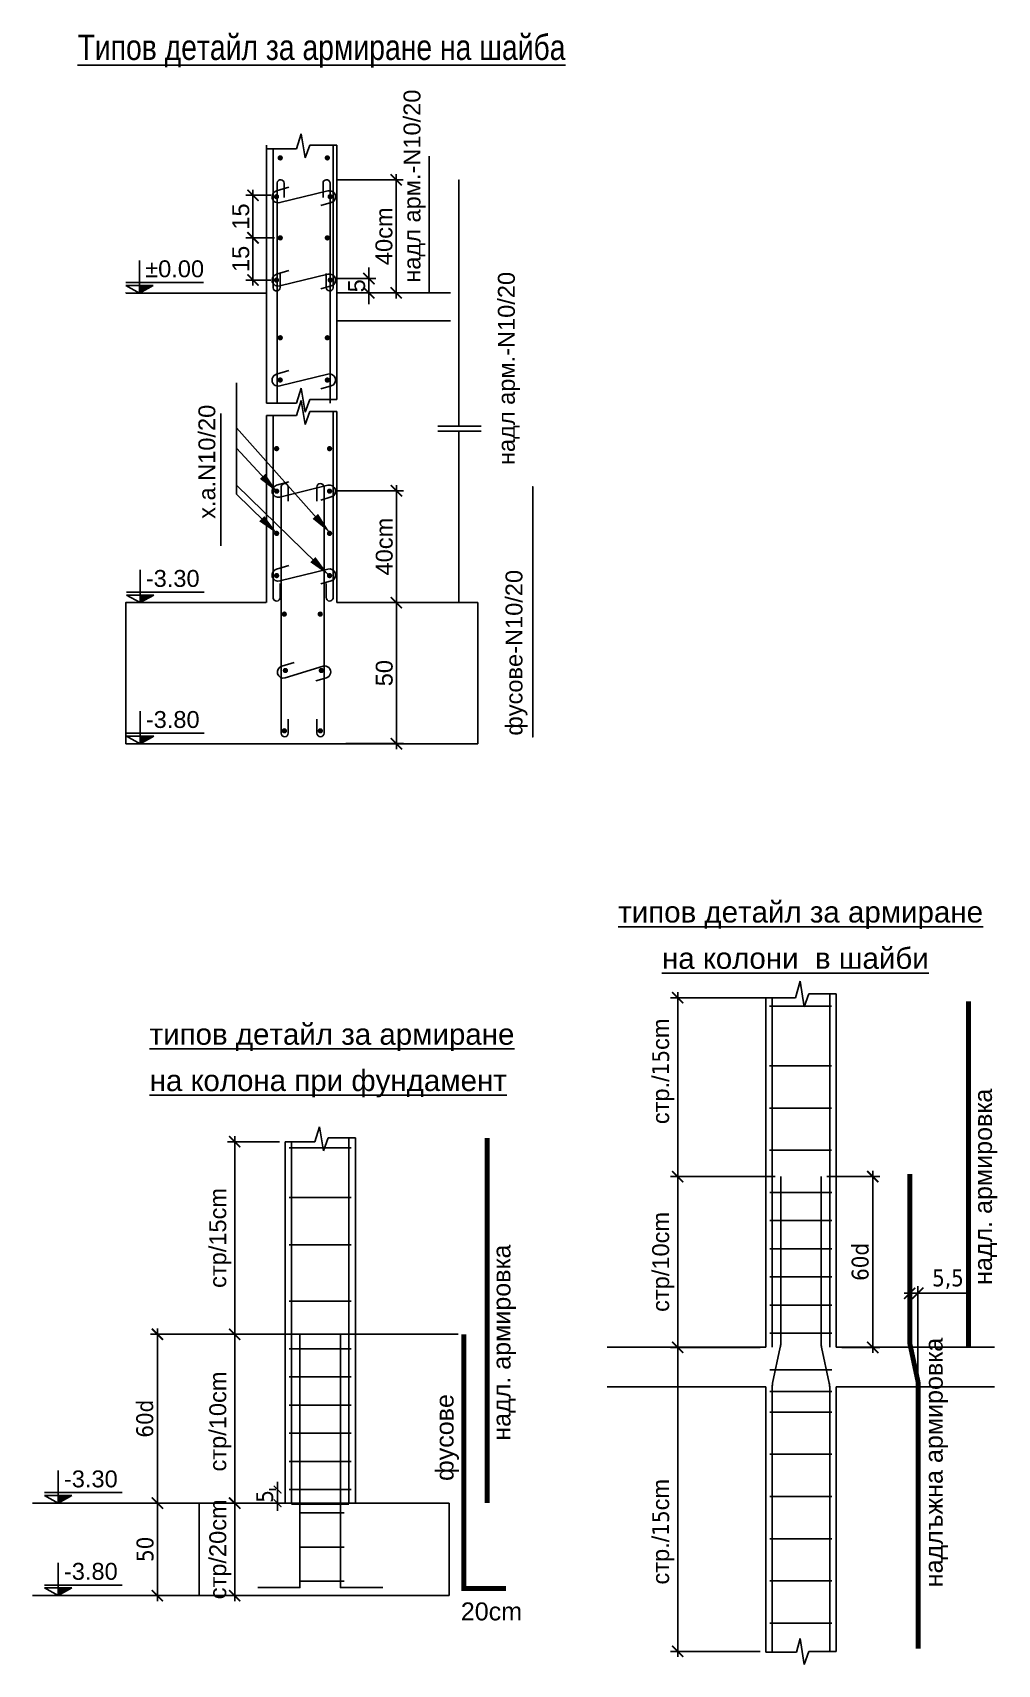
# Model space of a CAD drawing. Header units: millimetres. Extents: x 879 to 91735, y -13728 to 454.
# Drawn here: x 12925 to 13610, y -10177 to -9018 of the extents above; entities that cross this region are included whole.
import ezdxf

# ---------------------------------------------------------------- set-up
doc = ezdxf.new("R2010")
doc.units = ezdxf.units.MM
doc.linetypes.add('HIDDEN', pattern=[9.525, 6.35, -3.175])
for name, color, linetype in [('k_arm', 40, 'Continuous'), ('k_dim_arm', 54, 'Continuous'), ('k_dim_koloni', 30, 'Continuous'), ('k_dim_sechenia', 61, 'Continuous'), ('k_gredi', 112, 'Continuous'), ('k_nadpisi', 8, 'Continuous'), ('k_punktir', 9, 'HIDDEN'), ('k_sechenia', 3, 'Continuous')]:
    doc.layers.add(name, color=color, linetype=linetype)
doc.styles.add('ARIAL', font='ARIAL.TTF')
doc.styles.get("Standard").update_dxf_attribs({"font": 'TAHOMA.TTF'})
doc.styles.add('STYLE1', font='ARIAL.TTF', dxfattribs={"width": 0.8, "height": 0.3})
doc.dimstyles.new('k_', dxfattribs={"dimscale": 4, "dimtxt": 3, "dimasz": 2, "dimexe": 1.25, "dimexo": 1, "dimtad": 1, "dimdec": 1, "dimrnd": 0.5, "dimtxsty": 'Standard', "dimblk": 'ARCHTICK', "dimcen": 2.5, "dimdle": 1, "dimclrd": 8, "dimclre": 8, "dimclrt": 256, "dimadec": 1, "dimazin": 0, "dimtfac": 1, "dimtdec": 1, "dimtix": 1, "dimtmove": 0, "dimatfit": 3, "dimfxl": 0, "dimarcsym": 0})
doc.dimstyles.new('k_x0.5', dxfattribs={"dimscale": 4.8, "dimtxt": 2.5, "dimasz": 1.125, "dimexe": 1.25, "dimexo": 2, "dimtad": 1, "dimdec": 1, "dimlfac": 0.5, "dimrnd": 0.5, "dimtxsty": 'Standard', "dimblk": 'ARCHTICK', "dimcen": 2.5, "dimdle": 1, "dimclrd": 8, "dimclre": 9, "dimclrt": 256, "dimadec": 1, "dimazin": 0, "dimtfac": 1, "dimtdec": 1, "dimtix": 1, "dimtmove": 2, "dimatfit": 3, "dimfxl": 0, "dimarcsym": 0})
doc.dimstyles.new('k_zoni', dxfattribs={"dimscale": 4, "dimtxt": 2.5, "dimasz": 4, "dimexe": 0, "dimexo": 0, "dimtad": 1, "dimdec": 1, "dimrnd": 1, "dimtxsty": 'Standard', "dimcen": 2.5, "dimse1": 1, "dimse2": 1, "dimclrd": 256, "dimclre": 8, "dimclrt": 256, "dimadec": 1, "dimazin": 0, "dimtfac": 1, "dimtdec": 1, "dimtix": 1, "dimtmove": 0, "dimatfit": 3, "dimfxl": 0, "dimarcsym": 0})

# ---------------------------------------------------------------- blocks, each defined once
blk = doc.blocks.new('kota_v')
at = {"color": 0}
for p, q in [((0, 23.2), (0, 0)), ((-9.7, 7.5), (45.4, 7.5)), ((0, 0), (-9.7, 5.4)), ((-9.7, 5.4), (9.7, 5.4)), ((0, 0), (9.7, 5.4))]:
    blk.add_line(p, q, dxfattribs=at)
blk.add_solid([(0, 5.4), (9.7, 5.4), (0, 0)], dxfattribs=at)
blk.add_attdef('KOTA_V', (4.1, 11.2), '', height=12, dxfattribs=at)
blk = doc.blocks.new('_ARCHTICK')
at = {"color": 0, "linetype": 'ByBlock', "const_width": 0.15}
blk.add_lwpolyline([(-0.5, -0.5), (0.5, 0.5)], dxfattribs=at)
blk = doc.blocks.new('*D1685')
at = {"layer": 'Defpoints', "color": 0, "linetype": 'Continuous'}
for p in [(13068.5, -9805.8), (13104.3, -9805.8), (13104.3, -9942.6)]:
    blk.add_point(p, dxfattribs=at)
at = {"layer": 'k_dim_koloni', "color": 8, "linetype": 'Continuous', "lineweight": -2}
for p, q in [((13100.3, -9805.8), (13063.5, -9805.8)), ((13068.5, -9946.6), (13068.5, -9801.8)), ((13100.3, -9942.6), (13063.5, -9942.6))]:
    blk.add_line(p, q, dxfattribs=at)
at = {"layer": 'k_dim_koloni', "color": 8, "linetype": 'Continuous', "lineweight": -2, "xscale": 8, "yscale": 8, "zscale": 8}
for p, rotation in [((13068.5, -9805.8), 90), ((13068.5, -9942.6), 270)]:
    blk.add_blockref('_ARCHTICK', p, dxfattribs=dict(at, rotation=rotation))
at = {"layer": 'k_dim_koloni', "linetype": 'Continuous', "insert": (13058.3, -9874.2), "char_height": 12, "attachment_point": 5, "rotation": 90}
blk.add_mtext('{\\fArial|b0|i0|c204|p34;стр/\\fArial|b0|i0|c238|p34;15\\fArial|b0|i0|c204|p34;cm}', dxfattribs=at)
blk = doc.blocks.new('*D1686')
at = {"layer": 'Defpoints', "color": 0}
for p in [(13231.3, -9942.6), (13013.6, -10062.6), (13043.4, -10062.6)]:
    blk.add_point(p, dxfattribs=at)
at = {"layer": 'k_dim_koloni', "color": 8, "lineweight": -2}
for p, q in [((13227.3, -9942.6), (13008.6, -9942.6)), ((13013.6, -9938.6), (13013.6, -10066.6)), ((13039.4, -10062.6), (13008.6, -10062.6))]:
    blk.add_line(p, q, dxfattribs=at)
at = {"layer": 'k_dim_koloni', "color": 8, "lineweight": -2, "xscale": 8, "yscale": 8, "zscale": 8}
for p, rotation in [((13013.6, -9942.6), 90), ((13013.6, -10062.6), 270)]:
    blk.add_blockref('_ARCHTICK', p, dxfattribs=dict(at, rotation=rotation))
at = {"layer": 'k_dim_koloni', "insert": (13004.7, -10002.6), "char_height": 12, "attachment_point": 5, "rotation": 90}
blk.add_mtext('60d', dxfattribs=at)
blk = doc.blocks.new('*D1687')
at = {"layer": 'Defpoints', "color": 0, "linetype": 'Continuous'}
for p in [(13068.5, -10062.6), (13104.3, -10062.6), (13091.6, -10128.3)]:
    blk.add_point(p, dxfattribs=at)
at = {"layer": 'k_dim_koloni', "color": 8, "linetype": 'Continuous', "lineweight": -2}
for p, q in [((13100.3, -10062.6), (13063.5, -10062.6)), ((13068.5, -10132.3), (13068.5, -10058.6)), ((13087.6, -10128.3), (13063.5, -10128.3))]:
    blk.add_line(p, q, dxfattribs=at)
at = {"layer": 'k_dim_koloni', "color": 8, "linetype": 'Continuous', "lineweight": -2, "xscale": 8, "yscale": 8, "zscale": 8}
for p, rotation in [((13068.5, -10062.6), 90), ((13068.5, -10128.3), 270)]:
    blk.add_blockref('_ARCHTICK', p, dxfattribs=dict(at, rotation=rotation))
at = {"layer": 'k_dim_koloni', "linetype": 'Continuous', "insert": (13058.3, -10095.4), "char_height": 12, "attachment_point": 5, "rotation": 90}
blk.add_mtext('{\\fArial|b0|i0|c204|p24;стр/\\fArial|b0|i0|c238|p34;2\\fArial|b0|i0|c204|p24;0cm}', dxfattribs=at)
blk = doc.blocks.new('*D1688')
at = {"layer": 'Defpoints', "color": 0, "linetype": 'Continuous'}
for p in [(13068.5, -9942.6), (13104.3, -9942.6), (13104.3, -10062.6)]:
    blk.add_point(p, dxfattribs=at)
at = {"layer": 'k_dim_koloni', "color": 8, "linetype": 'Continuous', "lineweight": -2}
for p, q in [((13100.3, -9942.6), (13063.5, -9942.6)), ((13068.5, -10066.6), (13068.5, -9938.6)), ((13100.3, -10062.6), (13063.5, -10062.6))]:
    blk.add_line(p, q, dxfattribs=at)
at = {"layer": 'k_dim_koloni', "color": 8, "linetype": 'Continuous', "lineweight": -2, "xscale": 8, "yscale": 8, "zscale": 8}
for p, rotation in [((13068.5, -9942.6), 90), ((13068.5, -10062.6), 270)]:
    blk.add_blockref('_ARCHTICK', p, dxfattribs=dict(at, rotation=rotation))
at = {"layer": 'k_dim_koloni', "linetype": 'Continuous', "insert": (13058.3, -10004.6), "char_height": 12, "attachment_point": 5, "rotation": 90}
blk.add_mtext('{\\fArial|b0|i0|c204|p34;стр/\\fArial|b0|i0|c238|p34;1\\fArial|b0|i0|c204|p34;0cm}', dxfattribs=at)
blk = doc.blocks.new('*D1689')
at = {"layer": 'Defpoints', "color": 0}
for p in [(13099, -10052.9), (13104.3, -10062.6), (13107.3, -10052.9)]:
    blk.add_point(p, dxfattribs=at)
at = {"layer": 'k_dim_koloni', "color": 8, "lineweight": -2}
for p, q in [((13099, -10052.9), (13099, -10047.5)), ((13099, -10062.6), (13099, -10052.9)), ((13099, -10062.6), (13099, -10068))]:
    blk.add_line(p, q, dxfattribs=at)
at = {"layer": 'k_dim_koloni', "color": 9, "lineweight": -2}
for p, q in [((13097.7, -10052.9), (13093, -10052.9)), ((13094.7, -10062.6), (13093, -10062.6))]:
    blk.add_line(p, q, dxfattribs=at)
at = {"layer": 'k_dim_koloni', "color": 8, "lineweight": -2, "xscale": 5.399999999999999, "yscale": 5.399999999999999, "zscale": 5.399999999999999}
for p, rotation in [((13099, -10052.9), 270), ((13099, -10062.6), 90)]:
    blk.add_blockref('_ARCHTICK', p, dxfattribs=dict(at, rotation=rotation))
at = {"layer": 'k_dim_koloni', "insert": (13089.9, -10057.8), "char_height": 12, "attachment_point": 5, "rotation": 90}
blk.add_mtext('5', dxfattribs=at)
blk = doc.blocks.new('*D1690')
at = {"layer": 'Defpoints', "color": 0}
for p in [(13043.4, -10062.6), (13013.6, -10128.3), (13043.4, -10128.3)]:
    blk.add_point(p, dxfattribs=at)
at = {"layer": 'k_dim_koloni', "color": 8, "lineweight": -2}
for p, q in [((13039.4, -10062.6), (13008.6, -10062.6)), ((13013.6, -10058.6), (13013.6, -10132.3)), ((13039.4, -10128.3), (13008.6, -10128.3))]:
    blk.add_line(p, q, dxfattribs=at)
at = {"layer": 'k_dim_koloni', "color": 8, "lineweight": -2, "xscale": 8, "yscale": 8, "zscale": 8}
for p, rotation in [((13013.6, -10062.6), 90), ((13013.6, -10128.3), 270)]:
    blk.add_blockref('_ARCHTICK', p, dxfattribs=dict(at, rotation=rotation))
at = {"layer": 'k_dim_koloni', "insert": (13004.9, -10095.4), "char_height": 12, "attachment_point": 5, "rotation": 90}
blk.add_mtext('50', dxfattribs=at)
blk = doc.blocks.new('*D1691')
at = {"layer": 'Defpoints', "color": 0}
for p in [(13485.2, -9830.6), (13521.8, -9830.6), (13495.8, -9951.9)]:
    blk.add_point(p, dxfattribs=at)
at = {"layer": 'k_dim_koloni', "color": 8, "lineweight": -2}
for p, q in [((13489.2, -9830.6), (13526.8, -9830.6)), ((13521.8, -9955.9), (13521.8, -9826.6)), ((13499.8, -9951.9), (13526.8, -9951.9))]:
    blk.add_line(p, q, dxfattribs=at)
at = {"layer": 'k_dim_koloni', "color": 8, "lineweight": -2, "xscale": 8, "yscale": 8, "zscale": 8}
for p, rotation in [((13521.8, -9830.6), 90), ((13521.8, -9951.9), 270)]:
    blk.add_blockref('_ARCHTICK', p, dxfattribs=dict(at, rotation=rotation))
at = {"layer": 'k_dim_koloni', "insert": (13512.9, -9891.2), "char_height": 12, "attachment_point": 5, "rotation": 90}
blk.add_mtext('60d', dxfattribs=at)
blk = doc.blocks.new('*D1692')
at = {"layer": 'Defpoints', "color": 0, "linetype": 'Continuous'}
for p in [(13383.2, -9830.6), (13456.4, -9830.6), (13445.8, -9951.9)]:
    blk.add_point(p, dxfattribs=at)
at = {"layer": 'k_dim_koloni', "color": 8, "linetype": 'Continuous', "lineweight": -2}
for p, q in [((13452.4, -9830.6), (13378.2, -9830.6)), ((13383.2, -9955.9), (13383.2, -9826.6)), ((13441.8, -9951.9), (13378.2, -9951.9))]:
    blk.add_line(p, q, dxfattribs=at)
at = {"layer": 'k_dim_koloni', "color": 8, "linetype": 'Continuous', "lineweight": -2, "xscale": 8, "yscale": 8, "zscale": 8}
for p, rotation in [((13383.2, -9830.6), 90), ((13383.2, -9951.9), 270)]:
    blk.add_blockref('_ARCHTICK', p, dxfattribs=dict(at, rotation=rotation))
at = {"layer": 'k_dim_koloni', "linetype": 'Continuous', "insert": (13372.9, -9891.2), "char_height": 12, "attachment_point": 5, "rotation": 90}
blk.add_mtext('{\\fArial|b0|i0|c204|p34;стр/10cm}', dxfattribs=at)
blk = doc.blocks.new('*D1693')
at = {"layer": 'Defpoints', "color": 0, "ltscale": 10}
for p in [(13553.8, -9913.5), (13548, -9947.5), (13553.8, -9975.5)]:
    blk.add_point(p, dxfattribs=at)
at = {"layer": 'k_arm', "color": 8, "lineweight": -2, "ltscale": 10}
for p, q in [((13548, -9943.5), (13548, -9908.5)), ((13553.8, -9971.5), (13553.8, -9908.5)), ((13544, -9913.5), (13553.8, -9913.5)), ((13553.8, -9913.5), (13588.3, -9913.5))]:
    blk.add_line(p, q, dxfattribs=at)
at = {"layer": 'k_arm', "color": 8, "lineweight": -2, "ltscale": 10, "xscale": 8, "yscale": 8, "zscale": 8, "rotation": 180}
blk.add_blockref('_ARCHTICK', (13548, -9913.5), dxfattribs=at)
at = {"layer": 'k_arm', "color": 8, "lineweight": -2, "ltscale": 10, "xscale": 8, "yscale": 8, "zscale": 8}
blk.add_blockref('_ARCHTICK', (13553.8, -9913.5), dxfattribs=at)
at = {"layer": 'k_arm', "ltscale": 10, "insert": (13575.2, -9903.5), "char_height": 12, "attachment_point": 5}
blk.add_mtext('5,5', dxfattribs=at)
blk = doc.blocks.new('*D1694')
at = {"layer": 'Defpoints', "color": 0, "linetype": 'Continuous'}
for p in [(13445.8, -9951.9), (13383.2, -10167.9), (13445.8, -10167.9)]:
    blk.add_point(p, dxfattribs=at)
at = {"layer": 'k_dim_koloni', "color": 8, "linetype": 'Continuous', "lineweight": -2}
for p, q in [((13441.8, -9951.9), (13378.2, -9951.9)), ((13383.2, -9947.9), (13383.2, -10171.9)), ((13441.8, -10167.9), (13378.2, -10167.9))]:
    blk.add_line(p, q, dxfattribs=at)
at = {"layer": 'k_dim_koloni', "color": 8, "linetype": 'Continuous', "lineweight": -2, "xscale": 8, "yscale": 8, "zscale": 8}
for p, rotation in [((13383.2, -9951.9), 90), ((13383.2, -10167.9), 270)]:
    blk.add_blockref('_ARCHTICK', p, dxfattribs=dict(at, rotation=rotation))
at = {"layer": 'k_dim_koloni', "linetype": 'Continuous', "insert": (13372.9, -10082.9), "char_height": 12, "attachment_point": 5, "rotation": 90}
blk.add_mtext('{\\fArial|b0|i0|c204|p34;стр./}15{\\fArial|b0|i0|c204|p34;cm}', dxfattribs=at)
blk = doc.blocks.new('*D1695')
at = {"layer": 'Defpoints', "color": 0, "linetype": 'Continuous'}
for p in [(13454, -9703.5), (13383.2, -9830.6), (13456.4, -9830.6)]:
    blk.add_point(p, dxfattribs=at)
at = {"layer": 'k_dim_koloni', "color": 8, "linetype": 'Continuous', "lineweight": -2}
for p, q in [((13383.2, -9699.5), (13383.2, -9834.6)), ((13450, -9703.5), (13378.2, -9703.5)), ((13452.4, -9830.6), (13378.2, -9830.6))]:
    blk.add_line(p, q, dxfattribs=at)
at = {"layer": 'k_dim_koloni', "color": 8, "linetype": 'Continuous', "lineweight": -2, "xscale": 8, "yscale": 8, "zscale": 8}
for p, rotation in [((13383.2, -9703.5), 90), ((13383.2, -9830.6), 270)]:
    blk.add_blockref('_ARCHTICK', p, dxfattribs=dict(at, rotation=rotation))
at = {"layer": 'k_dim_koloni', "linetype": 'Continuous', "insert": (13372.9, -9755.8), "char_height": 12, "attachment_point": 5, "rotation": 90}
blk.add_mtext('{\\fArial|b0|i0|c204|p34;стр./}15{\\fArial|b0|i0|c204|p34;cm}', dxfattribs=at)
blk = doc.blocks.new('*D1696')
at = {"layer": 'Defpoints', "color": 0}
for p in [(13136.8, -9343.3), (13183.4, -9343.3), (13141.4, -9422.8)]:
    blk.add_point(p, dxfattribs=at)
at = {"layer": 'k_dim_sechenia', "color": 8, "lineweight": -2}
for p, q in [((13140.8, -9343.3), (13188.4, -9343.3)), ((13183.4, -9426.8), (13183.4, -9339.3)), ((13145.4, -9422.8), (13188.4, -9422.8))]:
    blk.add_line(p, q, dxfattribs=at)
at = {"layer": 'k_dim_sechenia', "color": 8, "lineweight": -2, "xscale": 8, "yscale": 8, "zscale": 8}
for p, rotation in [((13183.4, -9343.3), 90), ((13183.4, -9422.8), 270)]:
    blk.add_blockref('_ARCHTICK', p, dxfattribs=dict(at, rotation=rotation))
at = {"layer": 'k_dim_sechenia', "insert": (13174.8, -9383), "char_height": 12, "attachment_point": 5, "rotation": 90, "style": 'ARIAL'}
blk.add_mtext('40cm', dxfattribs=at)
blk = doc.blocks.new('*D1697')
at = {"layer": 'Defpoints', "color": 0}
for p in [(13100.9, -9163.6), (13081.5, -9193.6), (13098.2, -9193.6)]:
    blk.add_point(p, dxfattribs=at)
at = {"layer": 'k_dim_sechenia', "color": 8, "lineweight": -2}
for p, q in [((13096.9, -9163.6), (13076.5, -9163.6)), ((13081.5, -9159.6), (13081.5, -9197.6)), ((13094.2, -9193.6), (13076.5, -9193.6))]:
    blk.add_line(p, q, dxfattribs=at)
at = {"layer": 'k_dim_sechenia', "color": 8, "lineweight": -2, "xscale": 8, "yscale": 8, "zscale": 8}
for p, rotation in [((13081.5, -9163.6), 90), ((13081.5, -9193.6), 270)]:
    blk.add_blockref('_ARCHTICK', p, dxfattribs=dict(at, rotation=rotation))
at = {"layer": 'k_dim_sechenia', "insert": (13072.9, -9178.6), "char_height": 12, "attachment_point": 5, "rotation": 90, "style": 'ARIAL'}
blk.add_mtext('15', dxfattribs=at)
blk = doc.blocks.new('*D1698')
at = {"layer": 'Defpoints', "color": 0}
for p in [(13081.5, -9133.4), (13098.2, -9133.4), (13099.9, -9163.6)]:
    blk.add_point(p, dxfattribs=at)
at = {"layer": 'k_dim_sechenia', "color": 8, "lineweight": -2}
for p, q in [((13094.2, -9133.4), (13076.5, -9133.4)), ((13081.5, -9167.6), (13081.5, -9129.4)), ((13095.9, -9163.6), (13076.5, -9163.6))]:
    blk.add_line(p, q, dxfattribs=at)
at = {"layer": 'k_dim_sechenia', "color": 8, "lineweight": -2, "xscale": 8, "yscale": 8, "zscale": 8}
for p, rotation in [((13081.5, -9133.4), 90), ((13081.5, -9163.6), 270)]:
    blk.add_blockref('_ARCHTICK', p, dxfattribs=dict(at, rotation=rotation))
at = {"layer": 'k_dim_sechenia', "insert": (13072.9, -9148.5), "char_height": 12, "attachment_point": 5, "rotation": 90, "style": 'ARIAL'}
blk.add_mtext('15', dxfattribs=at)
blk = doc.blocks.new('*D1699')
at = {"layer": 'Defpoints', "color": 0}
for p in [(13136.3, -9192.6), (13163.8, -9192.6), (13141.2, -9202.7)]:
    blk.add_point(p, dxfattribs=at)
at = {"layer": 'k_dim_sechenia', "color": 8, "lineweight": -2}
for p, q in [((13140.3, -9192.6), (13168.8, -9192.6)), ((13163.8, -9192.6), (13163.8, -9184.6)), ((13163.8, -9202.7), (13163.8, -9192.6)), ((13145.2, -9202.7), (13168.8, -9202.7)), ((13163.8, -9202.7), (13163.8, -9210.7))]:
    blk.add_line(p, q, dxfattribs=at)
at = {"layer": 'k_dim_sechenia', "color": 8, "lineweight": -2, "xscale": 8, "yscale": 8, "zscale": 8}
for p, rotation in [((13163.8, -9192.6), 270), ((13163.8, -9202.7), 90)]:
    blk.add_blockref('_ARCHTICK', p, dxfattribs=dict(at, rotation=rotation))
at = {"layer": 'k_dim_sechenia', "insert": (13155.2, -9197.7), "char_height": 12, "attachment_point": 5, "rotation": 90, "style": 'ARIAL'}
blk.add_mtext('5', dxfattribs=at)
blk = doc.blocks.new('*D1700')
at = {"layer": 'Defpoints', "color": 0}
for p in [(13136.6, -9122.4), (13183.2, -9122.4), (13141.2, -9202.7)]:
    blk.add_point(p, dxfattribs=at)
at = {"layer": 'k_dim_sechenia', "color": 8, "lineweight": -2}
for p, q in [((13140.6, -9122.4), (13188.2, -9122.4)), ((13183.2, -9206.7), (13183.2, -9118.4)), ((13145.2, -9202.7), (13188.2, -9202.7))]:
    blk.add_line(p, q, dxfattribs=at)
at = {"layer": 'k_dim_sechenia', "color": 8, "lineweight": -2, "xscale": 8, "yscale": 8, "zscale": 8}
for p, rotation in [((13183.2, -9122.4), 90), ((13183.2, -9202.7), 270)]:
    blk.add_blockref('_ARCHTICK', p, dxfattribs=dict(at, rotation=rotation))
at = {"layer": 'k_dim_sechenia', "insert": (13174.6, -9162.5), "char_height": 12, "attachment_point": 5, "rotation": 90, "style": 'ARIAL'}
blk.add_mtext('40cm', dxfattribs=at)
blk = doc.blocks.new('*D1701')
at = {"layer": 'Defpoints', "color": 0}
for p in [(13143.4, -9422.8), (13143.4, -9523), (13183.4, -9523)]:
    blk.add_point(p, dxfattribs=at)
at = {"layer": 'k_dim_sechenia', "color": 8, "lineweight": -2}
for p, q in [((13147.4, -9422.8), (13188.4, -9422.8)), ((13183.4, -9418.8), (13183.4, -9527)), ((13147.4, -9523), (13188.4, -9523))]:
    blk.add_line(p, q, dxfattribs=at)
at = {"layer": 'k_dim_sechenia', "color": 8, "lineweight": -2, "xscale": 8, "yscale": 8, "zscale": 8}
for p, rotation in [((13183.4, -9422.8), 90), ((13183.4, -9523), 270)]:
    blk.add_blockref('_ARCHTICK', p, dxfattribs=dict(at, rotation=rotation))
at = {"layer": 'k_dim_sechenia', "insert": (13174.8, -9472.9), "char_height": 12, "attachment_point": 5, "rotation": 90, "style": 'ARIAL'}
blk.add_mtext('50', dxfattribs=at)

msp = doc.modelspace()

# ---------------------------------------------------------------- linework, layer by layer
at = {"layer": 'k_arm', "color": 2}
for p, q in [((13448.514, -9709.493), (13492.514, -9709.493)), ((13448.514, -9751.862), (13492.514, -9751.862)), ((13448.514, -9781.862), (13492.514, -9781.862)), ((13107.251, -9810.186), (13151.251, -9810.186)), ((13448.514, -9811.862), (13492.514, -9811.862)), ((13448.647, -9841.862), (13492.647, -9841.862)), ((13448.78, -9841.862), (13492.78, -9841.862)), ((13107.251, -9845.456), (13151.251, -9845.456)), ((13448.78, -9861.862), (13492.78, -9861.862)), ((13107.251, -9879.181), (13151.251, -9879.181)), ((13107.251, -9879.181), (13151.251, -9879.181)), ((13448.78, -9881.862), (13492.78, -9881.862)), ((13448.78, -9901.862), (13492.78, -9901.862)), ((13107.251, -9919.181), (13151.251, -9919.181)), ((13448.78, -9921.862), (13492.78, -9921.862)), ((13448.78, -9941.862), (13492.78, -9941.862)), ((13107.251, -9952.938), (13151.251, -9952.938)), ((13448.647, -9967.862), (13492.647, -9967.862)), ((13107.251, -9972.938), (13151.251, -9972.938)), ((13107.251, -9992.938), (13151.251, -9992.938)), ((13448.647, -9983.21), (13492.647, -9983.21)), ((13448.647, -9997.862), (13492.647, -9997.862)), ((13107.251, -10012.938), (13151.251, -10012.938)), ((13448.647, -10027.862), (13492.647, -10027.862)), ((13107.251, -10032.938), (13151.251, -10032.938)), ((13107.251, -10052.938), (13151.251, -10052.938)), ((13448.647, -10057.862), (13492.647, -10057.862)), ((13108.851, -10063.272), (13149.651, -10063.272)), ((13114.388, -10069.481), (13146.388, -10069.481)), ((13114.388, -10093.811), (13146.388, -10093.811)), ((13448.647, -10087.862), (13492.647, -10087.862)), ((13114.388, -10118.141), (13146.388, -10118.141)), ((13448.647, -10117.862), (13492.647, -10117.862)), ((13448.647, -10147.862), (13492.647, -10147.862))]:
    msp.add_line(p, q, dxfattribs=at)
for points in [[(13100.739, -9188.867), (13100.739, -9198.867, -0.93796075), (13095.759, -9199.186), (13095.759, -9100.377)], [(13133.448, -9188.867), (13133.448, -9198.867, 0.93796075), (13138.427, -9199.186), (13138.427, -9097.67)], [(13206.575, -9202.691), (13206.575, -9202.691, -0.93796075), (13206.575, -9202.691), (13206.575, -9105.677)], [(13103.63, -9134.864), (13103.63, -9124.864, 0.93796075), (13098.651, -9124.545), (13098.651, -9281.087)], [(13131.258, -9134.864), (13131.258, -9124.864, -0.93796075), (13136.237, -9124.545), (13136.237, -9281.087)], [(13227.808, -9122.436), (13227.808, -9122.436, 0.93796075), (13227.808, -9122.436), (13227.808, -9297.361)], [(13107.034, -9127.698), (13098.205, -9130.233, 1), (13100.602, -9138.578), (13134.706, -9130.261, -1), (13137.087, -9138.55), (13129.725, -9140.725)], [(13107.034, -9186.936), (13098.205, -9189.471, 1), (13100.602, -9197.816), (13134.706, -9189.499, -1), (13137.087, -9197.788), (13129.725, -9199.962)], [(13107.034, -9257.922), (13098.205, -9260.458, 1), (13100.602, -9268.802), (13134.706, -9260.486, -1), (13137.087, -9268.774), (13129.725, -9270.949)], [(13058.709, -9382.342), (13058.709, -9382.342, -0.93796075), (13058.709, -9382.342), (13058.709, -9288.321, -0.93796075), (13058.709, -9288.321), (13058.709, -9288.321)], [(13100.739, -9409.199), (13100.739, -9419.199, -0.93796075), (13095.759, -9419.518), (13095.759, -9289.789)], [(13133.448, -9409.199), (13133.448, -9419.199, 0.93796075), (13138.427, -9419.518), (13138.427, -9287.083)], [(13227.808, -9422.805), (13227.808, -9422.805, -0.93796075), (13227.808, -9422.805), (13227.808, -9301.085)], [(13107.034, -9336.893), (13098.205, -9339.428, 1), (13100.602, -9347.772), (13134.706, -9339.456, -1), (13137.087, -9347.744), (13129.725, -9349.919)], [(13107.034, -9396.472), (13098.205, -9399.008, 1), (13100.602, -9407.352), (13134.706, -9399.036, -1), (13137.087, -9407.324), (13129.725, -9409.499)], [(13110.827, -9465.383), (13101.998, -9467.918, 1), (13104.395, -9476.263), (13131.248, -9467.946, -1), (13133.628, -9476.235), (13126.267, -9478.41)]]:
    msp.add_lwpolyline(points, format="xyb", dxfattribs=at)
at = {"layer": 'k_arm', "color": 4, "const_width": 1.875}
for points in [[(13100.863, -9107.754, 1), (13100.863, -9105.879, 1)], [(13134.325, -9107.754, 1), (13134.325, -9105.879, 1)], [(13098.221, -9135.343, 1), (13098.221, -9133.468, 1)], [(13136.33, -9135.343, 1), (13136.33, -9133.468, 1)], [(13100.863, -9164.581, 1), (13100.863, -9162.706, 1)], [(13134.325, -9164.581, 1), (13134.325, -9162.706, 1)], [(13098.221, -9194.581, 1), (13098.221, -9192.706, 1)], [(13136.33, -9194.581, 1), (13136.33, -9192.706, 1)], [(13100.863, -9235.567, 1), (13100.863, -9233.692, 1)], [(13134.325, -9235.567, 1), (13134.325, -9233.692, 1)], [(13100.863, -9265.567, 1), (13100.863, -9263.692, 1)], [(13134.325, -9265.567, 1), (13134.325, -9263.692, 1)], [(13098.297, -9314.332, 1), (13098.297, -9312.457, 1)], [(13135.897, -9314.332, 1), (13135.897, -9312.457, 1)], [(13098.297, -9344.538, 1), (13098.297, -9342.663, 1)], [(13135.897, -9344.538, 1), (13135.897, -9342.663, 1)], [(13098.297, -9374.538, 1), (13098.297, -9372.663, 1)], [(13135.897, -9374.538, 1), (13135.897, -9372.663, 1)], [(13098.297, -9404.538, 1), (13098.297, -9402.663, 1)], [(13135.897, -9404.538, 1), (13135.897, -9402.663, 1)], [(13103.728, -9431.902, 1), (13103.728, -9430.027, 1)], [(13129.256, -9431.902, 1), (13129.256, -9430.027, 1)], [(13104.546, -9471.945, 1), (13104.546, -9470.07, 1)], [(13130.073, -9471.945, 1), (13130.073, -9470.07, 1)], [(13103.829, -9514.798, 1), (13103.829, -9512.923, 1)], [(13129.357, -9514.798, 1), (13129.357, -9512.923, 1)]]:
    msp.add_lwpolyline(points, format="xyb", close=True, dxfattribs=at)
at = {"layer": 'k_arm', "color": 2}
msp.add_lwpolyline([(13095.759, -9289.789), (13095.759, -9419.518)], dxfattribs=at)
at = {"layer": 'k_arm', "color": 2, "flags": 128}
for points in [[(13106.539, -9350.687), (13106.539, -9340.687, 0.93796075), (13101.559, -9340.368), (13101.559, -9515.571, 1), (13106.559, -9515.571), (13106.559, -9505.571)], [(13126.98, -9350.687), (13126.98, -9340.687, -0.93796075), (13131.959, -9340.368), (13131.959, -9515.571, -1), (13126.959, -9515.571), (13126.959, -9505.571)], [(13280.201, -9340.373), (13280.201, -9340.373, 0.93796075), (13280.201, -9340.373), (13280.201, -9518.358, 1), (13280.201, -9518.358), (13280.201, -9518.358)]]:
    msp.add_lwpolyline(points, format="xyb", dxfattribs=at)
at = {"layer": 'k_arm'}
for points in [[(13491.18, -9700.761), (13491.18, -9951.862)], [(13450.38, -9703.468), (13450.38, -9951.862)], [(13108.851, -9805.832), (13108.851, -10062.582)], [(13149.651, -9803.126), (13149.651, -10062.582)], [(13114.851, -9942.582), (13114.851, -10122.643), (13084.851, -10122.643)], [(13143.651, -9942.582), (13143.651, -10122.643), (13173.651, -10122.643)]]:
    msp.add_lwpolyline(points, dxfattribs=at)
at = {"layer": 'k_arm', "const_width": 3.5, "flags": 128}
for points in [[(13589.825, -9951.862), (13589.825, -9706.179)], [(13247.781, -10062.582), (13247.781, -9803.126)]]:
    msp.add_lwpolyline(points, dxfattribs=at)
at = {"layer": 'k_arm'}
for points in [[(13456.38, -9830.619), (13456.38, -9949.347, -0.05282238), (13456.114, -9951.862), (13450.646, -9977.376, 0.05282238), (13450.38, -9979.89), (13450.38, -10167.928)], [(13485.18, -9830.619), (13485.18, -9949.347, 0.05282238), (13485.446, -9951.862), (13490.914, -9977.376, -0.05282238), (13491.18, -9979.89), (13491.18, -10167.928)]]:
    msp.add_lwpolyline(points, format="xyb", dxfattribs=at)
at = {"layer": 'k_arm', "const_width": 3.5}
msp.add_lwpolyline([(13548.027, -9828.733), (13548.027, -9947.462, 0.05282238), (13548.293, -9949.976), (13553.76, -9975.49, -0.05282238), (13554.027, -9978.005), (13554.027, -10166.043)], format="xyb", dxfattribs=at)
msp.add_lwpolyline([(13231.264, -9942.582), (13231.264, -10123.27), (13261.264, -10123.27)], dxfattribs=at)
at = {"layer": 'k_dim_arm'}
for p, q in [((13091.159, -9100.377), (13112.37, -9100.377)), ((13112.37, -9100.377), (13115.698, -9089.766)), ((13115.698, -9089.766), (13118.471, -9106.882)), ((13118.471, -9106.882), (13121.819, -9097.67)), ((13121.819, -9097.67), (13141.159, -9097.67)), ((13112.37, -9281.087), (13115.698, -9270.476)), ((13115.698, -9270.476), (13118.471, -9287.592)), ((13091.159, -9281.087), (13112.37, -9281.087)), ((13112.37, -9289.789), (13115.698, -9279.178)), ((13115.698, -9279.178), (13118.471, -9296.294)), ((13118.471, -9287.592), (13121.819, -9278.38)), ((13121.819, -9278.38), (13141.159, -9278.38)), ((13091.159, -9289.789), (13112.37, -9289.789)), ((13118.471, -9296.294), (13121.819, -9287.083)), ((13121.819, -9287.083), (13141.159, -9287.083))]:
    msp.add_line(p, q, dxfattribs=at)
at = {"layer": 'k_gredi'}
for p, q in [((13091.159, -9097.67), (13091.159, -9281.087)), ((13141.159, -9097.67), (13141.159, -9278.38)), ((13221.927, -9202.691), (13141.159, -9202.691)), ((13221.927, -9222.691), (13141.159, -9222.691)), ((13091.159, -9289.789), (13091.159, -9422.805)), ((13141.159, -9287.083), (13141.159, -9422.805)), ((13141.159, -9422.805), (13191.159, -9422.805)), ((13141.159, -9422.805), (13241.159, -9422.805)), ((13241.159, -9422.805), (13241.159, -9523.046)), ((12991.159, -9523.046), (13241.159, -9523.046))]:
    msp.add_line(p, q, dxfattribs=at)
for points in [[(12991.159, -9202.816), (12991.159, -9202.816), (13090.962, -9202.816)], [(12991.159, -9523.046), (12991.159, -9422.805), (13090.962, -9422.805)], [(12991.159, -9422.805), (12991.159, -9422.805), (13090.962, -9422.805)], [(13004.112, -9422.805), (13090.962, -9422.805)], [(13241.159, -9422.805), (13241.159, -9422.805), (13141.357, -9422.805)]]:
    msp.add_lwpolyline(points, dxfattribs=at)
at = {"layer": 'k_nadpisi'}
for p, q in [((13043.385, -10062.582), (12924.975, -10062.582)), ((13043.385, -10128.27), (12924.975, -10128.27))]:
    msp.add_line(p, q, dxfattribs=at)
at = {"layer": 'k_punktir', "linetype": 'ByBlock'}
for p, q in [((13212.93, -9297.361), (13243.502, -9297.361)), ((13212.93, -9301.085), (13243.502, -9301.085))]:
    msp.add_line(p, q, dxfattribs=at)
at = {"layer": 'k_sechenia', "color": 9}
for p, q in [((13466.991, -9703.468), (13470.319, -9691.676)), ((13470.319, -9691.676), (13473.092, -9709.973)), ((13473.092, -9709.973), (13476.44, -9700.761)), ((13476.44, -9700.761), (13495.78, -9700.761)), ((13445.78, -9703.468), (13466.991, -9703.468)), ((13125.462, -9805.832), (13128.79, -9795.221)), ((13128.79, -9795.221), (13131.563, -9812.337)), ((13104.251, -9805.832), (13125.462, -9805.832)), ((13131.563, -9812.337), (13134.911, -9803.126)), ((13134.911, -9803.126), (13154.251, -9803.126)), ((13467.616, -10168.422), (13470.319, -10158.843)), ((13470.319, -10158.843), (13473.092, -10177.14)), ((13445.78, -10168.422), (13467.616, -10168.422)), ((13473.092, -10177.14), (13476.44, -10167.928)), ((13476.44, -10167.928), (13495.78, -10167.928))]:
    msp.add_line(p, q, dxfattribs=at)
at = {"layer": 'k_sechenia', "color": 4}
for p, q in [((13495.78, -9700.761), (13495.78, -9951.862)), ((13445.78, -9703.468), (13445.78, -9951.862)), ((13104.251, -9805.832), (13104.251, -10062.582)), ((13154.251, -9803.126), (13154.251, -10062.582)), ((13445.78, -9951.862), (13333.178, -9951.862)), ((13608.382, -9951.862), (13495.78, -9951.862)), ((13445.78, -9979.862), (13333.178, -9979.862)), ((13445.78, -9979.862), (13445.78, -10168.422)), ((13608.382, -9979.862), (13495.78, -9979.862)), ((13495.78, -9979.862), (13495.78, -10167.928)), ((13043.385, -10128.27), (13043.385, -10062.582)), ((13043.385, -10062.582), (13220.918, -10062.582)), ((13220.918, -10062.582), (13220.918, -10128.27)), ((13220.918, -10128.27), (13043.385, -10128.27))]:
    msp.add_line(p, q, dxfattribs=at)

# ---------------------------------------------------------------- block references
at = {"layer": 'k_nadpisi', "lineweight": 0}
ref = msp.add_blockref('kota_v', (13000.884, -9202.816), dxfattribs=at)
ref.add_attrib('KOTA_V', '%%P0.00', (13004.938, -9191.603), dxfattribs={"layer": '0', "color": 0, "height": 12, "style": 'ARIAL'})
ref = msp.add_blockref('kota_v', (13001.316, -9422.805), dxfattribs=at)
ref.add_attrib('KOTA_V', '-3.30', (13005.37, -9411.592), dxfattribs={"layer": '0', "color": 0, "height": 12, "style": 'ARIAL'})
ref = msp.add_blockref('kota_v', (13001.316, -9523.046), dxfattribs=at)
ref.add_attrib('KOTA_V', '-3.80', (13005.37, -9511.833), dxfattribs={"layer": '0', "color": 0, "height": 12, "style": 'ARIAL'})
ref = msp.add_blockref('kota_v', (12943.155, -10062.582), dxfattribs=at)
ref.add_attrib('KOTA_V', '-3.30', (12947.209, -10051.369), dxfattribs={"layer": '0', "color": 0, "height": 12, "style": 'ARIAL'})
ref = msp.add_blockref('kota_v', (12943.155, -10128.27), dxfattribs=at)
ref.add_attrib('KOTA_V', '-3.80', (12947.209, -10117.057), dxfattribs={"layer": '0', "color": 0, "height": 12, "style": 'ARIAL'})

# ---------------------------------------------------------------- texts
at = {"layer": 'k_arm', "linetype": 'Continuous', "style": 'ARIAL', "width": 0.8}
msp.add_text('%%uTипов детайл за армиране на шайба', height=18, dxfattribs=at).set_placement((12956.895, -9037.245))
at = {"layer": 'k_arm', "color": 2, "style": 'ARIAL'}
for s, p in [('%%Uтипов детайл за армиране', (13340.972, -9650.075)), ('%%Uна колони  в шайби', (13372.055, -9682.965)), ('%%Uтипов детайл за армиране', (13008.084, -9736.913)), ('%%Uна колона при фундамент', (13008.084, -9769.804))]:
    msp.add_text(s, height=15, dxfattribs=at).set_placement(p)
at = {"layer": 'k_dim_arm', "style": 'ARIAL'}
for s, p in [('надл арм.-N10/20', (13200.455, -9195.538)), ('надл арм.-N10/20', (13267.506, -9325.085)), ('x.а.N10/20', (13054.732, -9363.27)), ('фусове-N10/20', (13272.912, -9517.286))]:
    msp.add_text(s, height=12, rotation=90, dxfattribs=at).set_placement(p)
at = {"layer": 'k_nadpisi'}
for s, style, p in [('надл. армировка', 'STYLE1', (13606.451, -9907.547)), ('надл. армировка', 'ARIAL', (13264.407, -10018.268)), ('надлъжна армировка', 'STYLE1', (13571.454, -10122.37)), ('фусове', 'ARIAL', (13223.975, -10046.83))]:
    msp.add_text(s, height=12.75, rotation=90, dxfattribs=dict(at, style=style)).set_placement(p)
at = {"layer": 'k_nadpisi', "style": 'ARIAL'}
msp.add_text('20cm ', height=12.75, dxfattribs=at).set_placement((13229.136, -10145.885))

# ---------------------------------------------------------------- dimensions: what is measured, and where the dimension line sits
at = {"layer": 'k_arm', "ltscale": 10}
dim = msp.add_linear_dim(base=(13553.76, -9913.506), p1=(13548.027, -9947.462), p2=(13553.76, -9975.49), dimstyle='k_', override={"dimlfac": 1}, dxfattribs=at)
dim.commit()
dim.dimension.update_dxf_attribs({"geometry": '*D1693', "text_midpoint": (13575.229, -9913.506), "dimtype": 160})
at = {"layer": 'k_dim_koloni', "linetype": 'Continuous'}
for base, p1, p2, text, picture, middle in [((13383.151, -9830.619), (13453.987, -9703.468), (13456.38, -9830.619), '{\\fArial|b0|i0|c204|p34;стр./}15{\\fArial|b0|i0|c204|p34;cm}', '*D1695', (13383.151, -9755.803)), ((13068.523, -9805.832), (13104.251, -9942.582), (13104.251, -9805.832), '{\\fArial|b0|i0|c204|p34;стр/\\fArial|b0|i0|c238|p34;15\\fArial|b0|i0|c204|p34;cm}', '*D1685', (13068.523, -9874.207)), ((13068.523, -9942.582), (13104.251, -10062.582), (13104.251, -9942.582), '{\\fArial|b0|i0|c204|p34;стр/\\fArial|b0|i0|c238|p34;1\\fArial|b0|i0|c204|p34;0cm}', '*D1688', (13068.523, -10004.582)), ((13383.151, -10167.928), (13445.78, -9951.862), (13445.78, -10167.928), '{\\fArial|b0|i0|c204|p34;стр./}15{\\fArial|b0|i0|c204|p34;cm}', '*D1694', (13383.151, -10082.869)), ((13068.523, -10062.582), (13091.617, -10128.27), (13104.251, -10062.582), '{\\fArial|b0|i0|c204|p24;стр/\\fArial|b0|i0|c238|p34;2\\fArial|b0|i0|c204|p24;0cm}', '*D1687', (13068.523, -10095.426))]:
    dim = msp.add_linear_dim(base=base, p1=p1, p2=p2, angle=90, text=text, dimstyle='k_', dxfattribs=at)
    dim.commit()
    dim.dimension.update_dxf_attribs({"geometry": picture, "text_midpoint": middle, "dimtype": 160})
dim = msp.add_linear_dim(base=(13383.151, -9830.619), p1=(13445.78, -9951.862), p2=(13456.38, -9830.619), angle=90, text='{\\fArial|b0|i0|c204|p34;стр/10cm}', dimstyle='k_', dxfattribs=at)
dim.commit()
dim.dimension.update_dxf_attribs({"geometry": '*D1692', "text_midpoint": (13372.883, -9891.24)})
at = {"layer": 'k_dim_koloni'}
for base, p1, p2, text, picture, middle in [((13521.796, -9830.619), (13495.78, -9951.862), (13485.18, -9830.619), '60d', '*D1691', (13512.901, -9891.24)), ((13013.611, -10062.582), (13231.264, -9942.582), (13043.385, -10062.582), '60d', '*D1686', (13004.716, -10002.582)), ((13013.611, -10128.27), (13043.385, -10062.582), (13043.385, -10128.27), '50', '*D1690', (13004.865, -10095.426))]:
    dim = msp.add_linear_dim(base=base, p1=p1, p2=p2, angle=90, text=text, dimstyle='k_', override={"dimtmove": 1}, dxfattribs=at)
    dim.commit()
    dim.dimension.update_dxf_attribs({"geometry": picture, "text_midpoint": middle})
dim = msp.add_linear_dim(base=(13099.022, -10052.938), p1=(13104.251, -10062.582), p2=(13107.251, -10052.938), angle=90, dimstyle='k_x0.5', dxfattribs=at)
dim.commit()
dim.dimension.update_dxf_attribs({"geometry": '*D1689', "text_midpoint": (13089.898, -10057.76)})
at = {"layer": 'k_dim_sechenia'}
for base, p1, p2, text, picture, middle in [((13183.245, -9122.404), (13141.159, -9202.691), (13136.559, -9122.404), '<>cm', '*D1700', (13174.618, -9162.548)), ((13081.528, -9133.406), (13099.926, -9163.643), (13098.221, -9133.406), '15', '*D1698', (13072.901, -9148.524)), ((13081.528, -9193.643), (13100.863, -9163.643), (13098.221, -9193.643), '15', '*D1697', (13072.901, -9178.643)), ((13183.443, -9343.293), (13141.357, -9422.805), (13136.757, -9343.293), '<>cm', '*D1696', (13174.816, -9383.049))]:
    dim = msp.add_linear_dim(base=base, p1=p1, p2=p2, angle=90, text=text, dimstyle='k_', override={"dimlfac": 0.5, "dimtxsty": 'ARIAL', "dimtmove": 1}, dxfattribs=at)
    dim.commit()
    dim.dimension.update_dxf_attribs({"geometry": picture, "text_midpoint": middle})
for base, p1, p2, picture, middle in [((13163.811, -9192.643), (13141.159, -9202.691), (13136.33, -9192.643), '*D1699', (13155.209, -9197.667)), ((13183.443, -9523.046), (13143.357, -9422.805), (13143.357, -9523.046), '*D1701', (13174.816, -9472.925))]:
    dim = msp.add_linear_dim(base=base, p1=p1, p2=p2, angle=90, dimstyle='k_', override={"dimlfac": 0.5, "dimtxsty": 'ARIAL', "dimtmove": 1}, dxfattribs=at)
    dim.commit()
    dim.dimension.update_dxf_attribs({"geometry": picture, "text_midpoint": middle})

# ---------------------------------------------------------------- leaders
at = {"layer": 'k_dim_arm'}
for points in [[(13136.443, -9373.461), (13069.848, -9298.709), (13069.848, -9266.713)], [(13099.222, -9344.854), (13069.848, -9313.164), (13069.848, -9268.31)], [(13099.222, -9374.294), (13069.848, -9345.761), (13069.848, -9297.75)], [(13135.505, -9403.461), (13069.848, -9339.323), (13069.848, -9307.327)]]:
    msp.add_leader(points, dimstyle='k_zoni', override={"dimtad": 0, "dimtxsty": 'ARIAL'}, dxfattribs=at)

doc.saveas('drawing.dxf')
